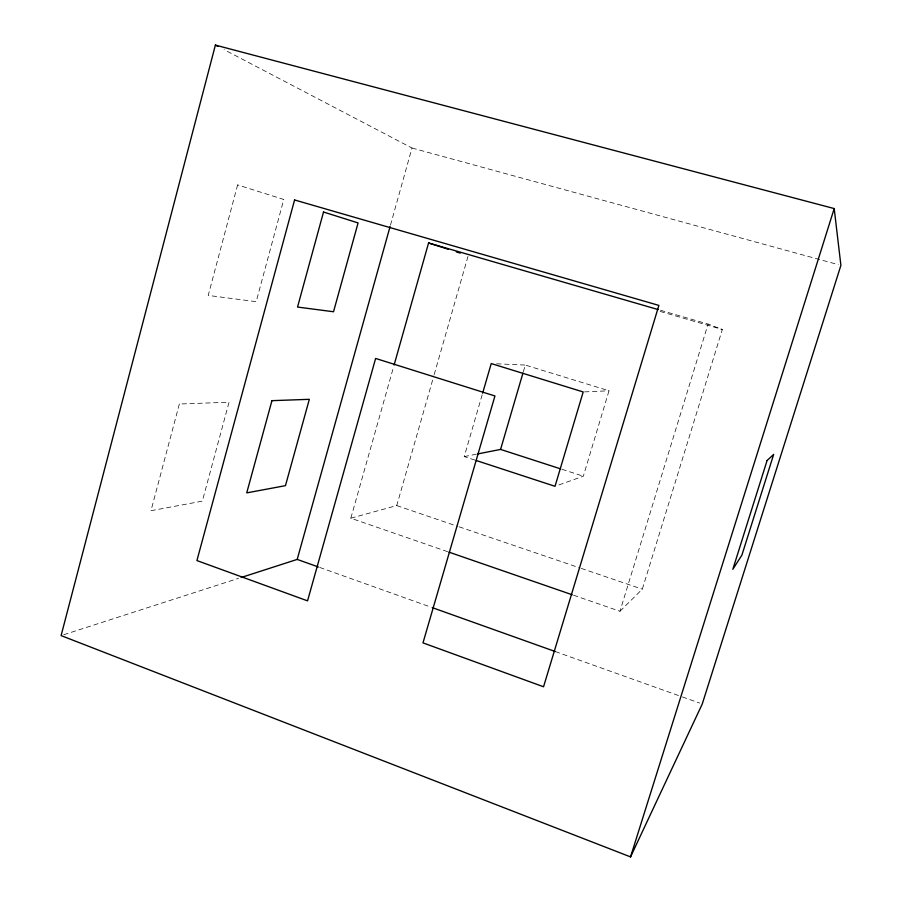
<?xml version="1.0" encoding="UTF-8"?>
<svg xmlns="http://www.w3.org/2000/svg" width="902" height="902" viewBox="0 0 902 902"><rect width="100%" height="100%" fill="white"/><g stroke="black" fill="none" stroke-linecap="round" stroke-linejoin="round"><path stroke-width="0.68" stroke-dasharray="4.51 3.38" d="M390.465 225.162L411.988 148.018L224.091 49.655M447.606 551.674L350.822 518.21L393.723 366.359M350.822 518.21L396.733 505.582L433.817 375.897M434.2 374.555L468.194 255.683M474.914 460.088L464.237 456.592L482.243 394.569M523.34 371.759L525.302 365.062L609.008 390.78L583.335 476.222L557.605 485.389M573.559 595.219L619.956 611.263L708.093 324.077L659.486 309.972M619.956 611.263L642.303 589.186L722.333 329.489L708.093 324.077M63.76 634.737L238.5 578.351M464.237 456.592L476.346 454.202M584.541 391.885L609.008 390.78M496.698 363.799L525.302 365.062M411.988 148.018L838.195 264.613M660.151 311.427L722.333 329.489M561.969 469.299L583.335 476.222M396.733 505.582L457.799 526.373M459.118 526.824L579.918 567.944M581.249 568.395L642.303 589.186M319.703 567.448L430.885 607.136M555.316 651.56L681.078 696.457M682.397 696.93L699.602 703.064M179.351 404.017L150.961 510.724L202.341 501.14L229.052 402.213L179.351 404.017M237.621 184.91L208.227 295.428L256.202 301.674L283.78 199.477L237.621 184.91"/><path stroke-width="1.35" d="M215.386 45.1L61.099 635.594L630.543 856.9L702.252 704.011L840.901 265.357L834.203 208.565L215.386 45.1L217.878 46.408M241.172 577.494L297.198 559.409L390.092 226.515M394.106 364.994L428.574 242.965L658.133 309.578M482.626 393.216L491.24 363.562L583.188 391.953L555.023 486.302L476.256 460.516M477.699 453.932L500.576 449.421L522.946 373.101M630.543 856.9L834.203 208.565M428.574 242.965L448.384 249.324M456.311 251.861L460.268 253.135M500.576 449.421L560.638 468.871M448.925 552.137L572.229 594.768M297.198 559.409L318.372 566.975M432.216 607.61L555.316 651.56M294.582 199.962L196.918 560.57L307.548 600.856L375.627 358.444L494.939 395.967L422.982 642.878L543.545 686.772L658.888 305.406L294.582 199.962M271.942 400.668L246.731 492.875L285.46 485.659L309.33 399.315L271.942 400.668M323.525 212.026L297.536 307.063L333.526 311.754L358.083 222.929L323.525 212.026M767.106 460.482L732.83 569.286L741.906 555.113L773.679 454.394L767.106 460.482"/></g></svg>
